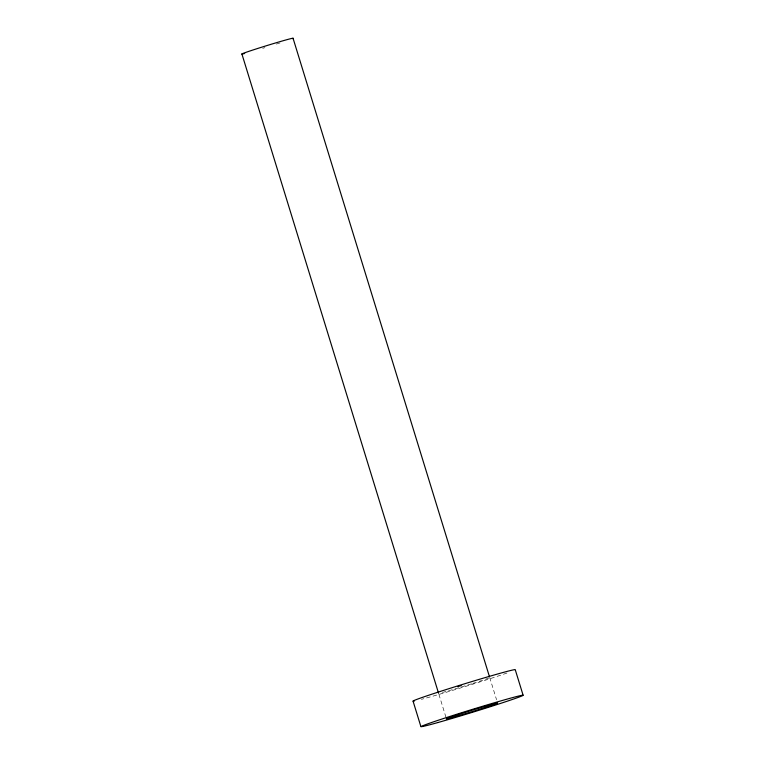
<?xml version="1.0" encoding="UTF-8"?>
<svg xmlns="http://www.w3.org/2000/svg" width="765" height="765" viewBox="0 0 765 765"><rect width="100%" height="100%" fill="white"/><g stroke="black" fill="none" stroke-linecap="round" stroke-linejoin="round"><path stroke-width="0.57" stroke-dasharray="3.83 2.87" d="M489.715 677.513L496.552 699.745M438.919 694.39L446.444 718.851M489.045 677.905A26.765 0.698 -17.1 0 1 472.579 683.489M471.527 683.824A26.765 0.698 -17.1 0 1 442.399 692.468M280 42.926A26.765 0.698 -17.1 0 1 275.916 44.227M264.929 47.65A26.765 0.698 -17.1 0 1 262.711 48.319M507.004 673.018A53.521 1.406 -17.1 0 1 421.391 699.344"/><path stroke-width="1.15" d="M523.088 695.175L515.218 669.605A53.521 1.406 -17.1 0 0 456.743 686.224A53.521 1.406 -17.1 0 0 414.362 701.036M293.052 38.25L489.361 676.375M241.912 54.019L438.575 693.272M413.071 701.18L420.941 726.75M457.833 686.626A26.765 0.698 -17.1 0 1 461.132 685.593M244.647 53.483A26.765 0.698 -17.1 0 1 264.461 46.33A26.765 0.698 -17.1 0 1 292.383 38.642M437.991 722.514A53.521 1.406 -17.1 0 0 522.113 695.863A53.521 1.406 -17.1 0 0 455.93 714.52A53.521 1.406 -17.1 0 0 437.991 722.514M454.496 716.881A26.765 0.698 -17.1 0 0 496.915 703.475A26.765 0.698 -17.1 0 0 464.632 712.531A26.765 0.698 -17.1 0 0 454.496 716.881"/></g></svg>
